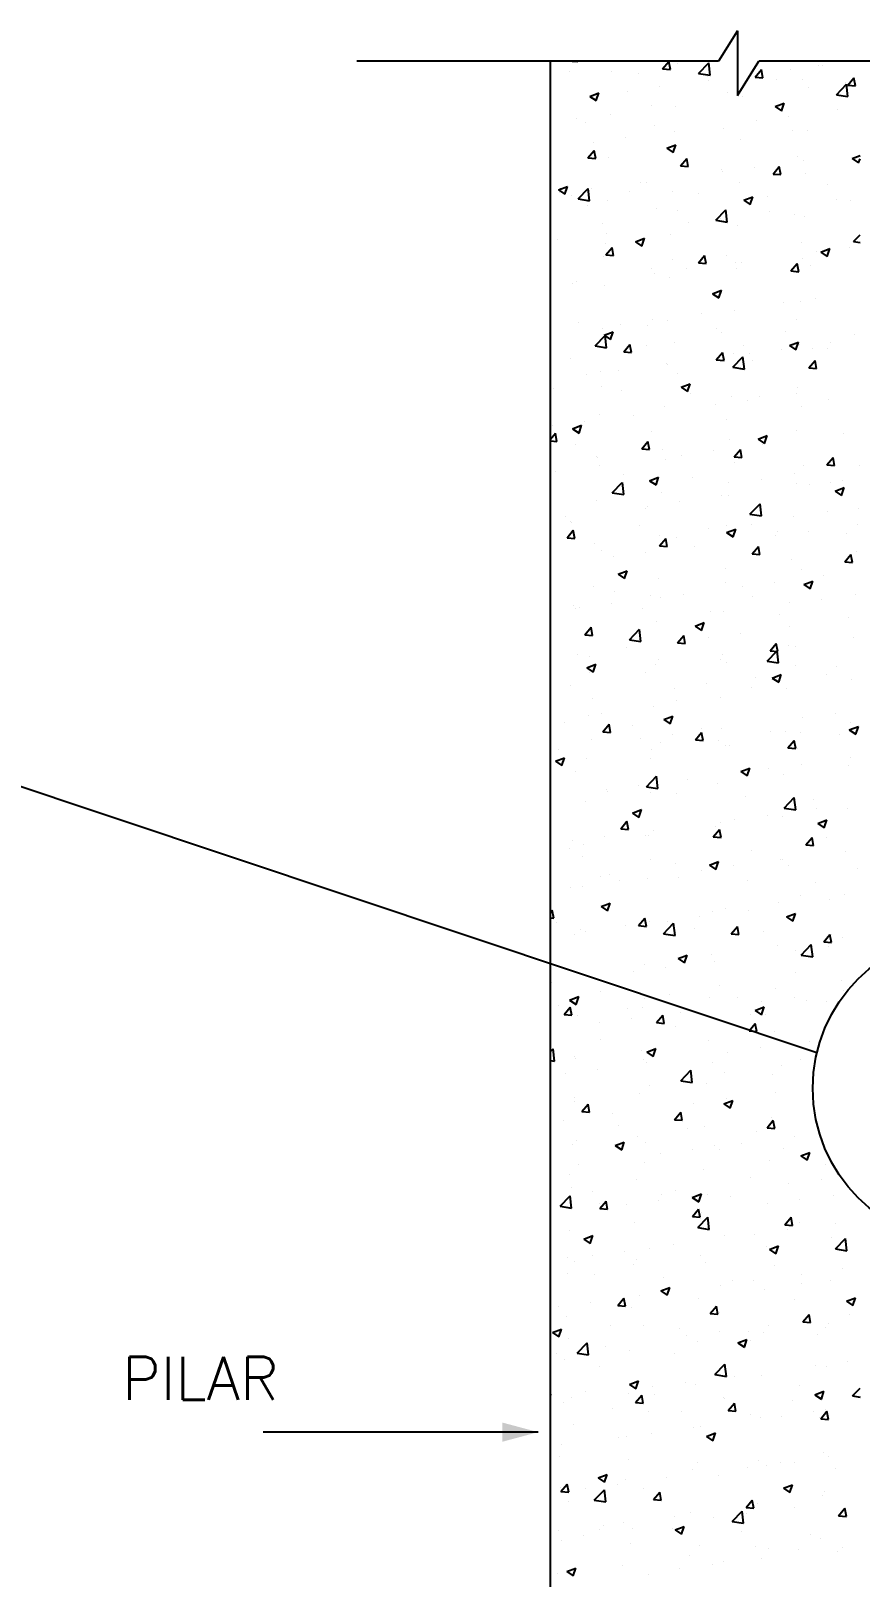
# Model space of a CAD drawing. Header units: millimetres. Extents: x -6325 to -6307.5, y -4398.7 to -4377.9.
# Drawn here: x -6320.04 to -6316.18, y -4389.37 to -4382.17 of the extents above; entities that cross this region are included whole.
import ezdxf

# ---------------------------------------------------------------- set-up
doc = ezdxf.new("R2010")
doc.units = ezdxf.units.MM
doc.header["$LTSCALE"] = 10
doc.linetypes.add('DASHDOT', pattern=[1, 0.5, -0.25, 0, -0.25])
doc.layers.add('INDICACOES', color=9, linetype='Continuous')
doc.layers.add('Termotécnica', color=7, linetype='Continuous')
doc.styles.add('80', font='romans.shx', dxfattribs={"height": 10})

# ---------------------------------------------------------------- blocks, each defined once
blk = doc.blocks.new('SET')
at = {"layer": 'INDICACOES', "color": 2}
blk.add_solid([(0, 0), (11.59, -3.11), (11.59, 3.11)], dxfattribs=at)
blk = doc.blocks.new('*X6')
at = {"color": 0}
for p, q in [((728.1, 1335), (729.37, 1334.89)), ((729.37, 1334.89), (729.35, 1335)), ((749.1, 1333.16), (750.54, 1334.89)), ((750.89, 1333.01), (750.54, 1334.89)), ((757.47, 1332.13), (759.81, 1334.57)), ((760.14, 1331.72), (759.81, 1334.57)), ((727.49, 1332.66), (727.49, 1332.66)), ((737.3, 1332.6), (737.3, 1332.6)), ((743.51, 1331.98), (743.51, 1331.98)), ((749.1, 1333.16), (750.89, 1333.01)), ((752.46, 1334.52), (752.46, 1334.52)), ((757.47, 1332.13), (760.14, 1331.72)), ((759.52, 1331.3), (759.52, 1331.3)), ((770.61, 1331.28), (772.06, 1333)), ((770.61, 1331.28), (772.41, 1331.12)), ((772.41, 1331.12), (772.06, 1333)), ((778.73, 1332.96), (778.73, 1332.96)), ((785.23, 1333.98), (785.23, 1333.98)), ((786.24, 1333.95), (786.24, 1333.95)), ((792.13, 1329.4), (793.58, 1331.12)), ((793.93, 1329.24), (793.58, 1331.12)), ((732.16, 1326.78), (734.26, 1327.59)), ((733.65, 1325.78), (734.26, 1327.59)), ((740.91, 1327.98), (740.91, 1327.98)), ((748.42, 1328.97), (748.42, 1328.97)), ((759.79, 1330.47), (759.79, 1330.47)), ((764.1, 1327.69), (764.1, 1327.69)), ((775.54, 1330.63), (775.54, 1330.63)), ((781.59, 1330.69), (781.59, 1330.69)), ((783.08, 1328.89), (783.08, 1328.89)), ((789.49, 1327.17), (791.83, 1329.6)), ((791.55, 1329.95), (791.55, 1329.95)), ((792.16, 1326.75), (791.83, 1329.6)), ((792.13, 1329.4), (793.93, 1329.24)), ((732.16, 1326.78), (733.65, 1325.78)), ((746.6, 1324.69), (746.6, 1324.69)), ((752.09, 1324.53), (752.09, 1324.53)), ((767.67, 1326.78), (767.67, 1326.78)), ((775.27, 1324.38), (777.37, 1325.19)), ((775.27, 1324.38), (776.76, 1323.38)), ((776.76, 1323.37), (777.37, 1325.19)), ((789.49, 1327.17), (792.16, 1326.75)), ((729.11, 1321.68), (729.11, 1321.68)), ((731.21, 1320.76), (731.21, 1320.76)), ((736.94, 1322.61), (736.94, 1322.61)), ((770.84, 1321.13), (770.84, 1321.13)), ((778.35, 1322.12), (778.35, 1322.12)), ((789.71, 1323.61), (789.71, 1323.61)), ((740.53, 1317.14), (740.53, 1317.14)), ((747.23, 1320.08), (747.23, 1320.08)), ((751.89, 1318.64), (751.89, 1318.64)), ((763.24, 1319.41), (763.24, 1319.41)), ((767.31, 1316.79), (767.31, 1316.79)), ((779.26, 1318.73), (779.26, 1318.73)), ((782.71, 1318.91), (782.71, 1318.91)), ((731.74, 1312.48), (733.19, 1314.2)), ((733.02, 1316.15), (733.02, 1316.15)), ((733.54, 1312.32), (733.19, 1314.2)), ((750.06, 1314.71), (752.16, 1315.51)), ((750.06, 1314.71), (751.56, 1313.7)), ((751.56, 1313.7), (752.17, 1315.51)), ((751.73, 1314.54), (751.73, 1314.54)), ((793.18, 1312.3), (795, 1313)), ((731.74, 1312.48), (733.53, 1312.32)), ((736.57, 1312.62), (736.57, 1312.62)), ((753.26, 1310.6), (754.71, 1312.32)), ((753.26, 1310.6), (755.05, 1310.44)), ((755.05, 1310.44), (754.71, 1312.32)), ((762.86, 1309.79), (762.86, 1309.79)), ((770.46, 1310.29), (770.46, 1310.29)), ((774.78, 1308.71), (776.22, 1310.44)), ((776.57, 1308.56), (776.22, 1310.44)), ((780.35, 1312.79), (780.35, 1312.79)), ((781.82, 1311.78), (781.82, 1311.78)), ((793.18, 1312.3), (794.67, 1311.3)), ((794.67, 1311.3), (795, 1312.28)), ((724.86, 1305.03), (726.96, 1305.84)), ((726.35, 1304.02), (726.96, 1305.84)), ((744, 1306.8), (744, 1306.8)), ((745.36, 1306.79), (745.36, 1306.79)), ((762.95, 1309.3), (762.95, 1309.3)), ((766.94, 1306.81), (766.94, 1306.81)), ((774.78, 1308.71), (776.57, 1308.56)), ((782.35, 1308.92), (782.35, 1308.92)), ((787.54, 1306.21), (787.54, 1306.21)), ((724.86, 1305.03), (726.35, 1304.02)), ((725.13, 1304.32), (725.13, 1304.32)), ((725.37, 1305.43), (725.37, 1305.43)), ((727.87, 1303.78), (727.87, 1303.78)), ((729.43, 1302.91), (731.77, 1305.34)), ((729.43, 1302.91), (732.1, 1302.49)), ((732.1, 1302.49), (731.77, 1305.34)), ((732.64, 1305.31), (732.64, 1305.31)), ((736.21, 1302.64), (736.21, 1302.64)), ((741.39, 1304.75), (741.39, 1304.75)), ((751.36, 1304.56), (751.36, 1304.56)), ((757.4, 1304.08), (757.4, 1304.08)), ((767.97, 1302.63), (770.07, 1303.43)), ((767.97, 1302.63), (769.46, 1301.62)), ((769.46, 1301.62), (770.07, 1303.43)), ((770.05, 1303.2), (770.05, 1303.2)), ((773.41, 1303.4), (773.41, 1303.4)), ((789.43, 1302.72), (789.43, 1302.72)), ((792.87, 1302.44), (792.87, 1302.44)), ((731.7, 1301.4), (731.7, 1301.4)), ((747.71, 1300.72), (747.71, 1300.72)), ((752.55, 1300.2), (752.55, 1300.2)), ((761.45, 1297.94), (763.79, 1300.38)), ((763.73, 1300.05), (763.73, 1300.05)), ((764.12, 1297.53), (763.79, 1300.38)), ((773.93, 1299.95), (773.93, 1299.95)), ((779.74, 1299.37), (779.74, 1299.37)), ((781.98, 1298.93), (781.98, 1298.93)), ((735.06, 1297.2), (735.06, 1297.2)), ((755.06, 1297.47), (755.06, 1297.47)), ((761.45, 1297.94), (764.12, 1297.53)), ((762.57, 1298.45), (762.57, 1298.45)), ((766.58, 1296.82), (766.58, 1296.82)), ((724.75, 1293.48), (724.75, 1293.48)), ((735.84, 1292.65), (735.84, 1292.65)), ((735.9, 1289.91), (737.35, 1291.64)), ((736.11, 1294.97), (736.11, 1294.97)), ((737.7, 1289.76), (737.35, 1291.64)), ((742.76, 1292.95), (744.87, 1293.76)), ((742.76, 1292.95), (744.26, 1291.95)), ((744.26, 1291.94), (744.87, 1293.76)), ((751, 1294.57), (751, 1294.57)), ((781.5, 1292.7), (781.5, 1292.7)), ((792.49, 1291.6), (792.49, 1291.6)), ((793.47, 1292.98), (795, 1294.57)), ((793.47, 1292.98), (795, 1292.74)), ((735.42, 1289.5), (735.42, 1289.5)), ((735.9, 1289.91), (737.7, 1289.76)), ((751.43, 1288.83), (751.43, 1288.83)), ((757.42, 1288.03), (758.87, 1289.75)), ((757.42, 1288.03), (759.22, 1287.87)), ((759.22, 1287.87), (758.87, 1289.75)), ((764.01, 1289.7), (764.01, 1289.7)), ((766.04, 1288.12), (766.04, 1288.12)), ((767.45, 1288.15), (767.45, 1288.15)), ((778.94, 1286.15), (780.39, 1287.87)), ((780.73, 1285.99), (780.39, 1287.87)), ((781.62, 1288.95), (781.62, 1288.95)), ((784.98, 1290.61), (784.98, 1290.61)), ((785.88, 1290.55), (787.98, 1291.36)), ((785.88, 1290.55), (787.37, 1289.54)), ((787.37, 1289.54), (787.98, 1291.35)), ((746.51, 1286.7), (746.51, 1286.7)), ((747.16, 1285.63), (747.16, 1285.63)), ((750.63, 1284.58), (750.63, 1284.58)), ((754.67, 1286.62), (754.67, 1286.62)), ((766.21, 1286.83), (766.21, 1286.83)), ((778.94, 1286.15), (780.73, 1285.99)), ((783.46, 1287.47), (783.46, 1287.47)), ((728.22, 1283.14), (728.22, 1283.14)), ((729.02, 1283.69), (729.02, 1283.69)), ((735.48, 1282.66), (735.48, 1282.66)), ((760.67, 1280.87), (762.77, 1281.68)), ((760.67, 1280.87), (762.16, 1279.87)), ((762.17, 1279.87), (762.77, 1281.68)), ((777.09, 1278.78), (777.09, 1278.78)), ((781.25, 1278.96), (781.25, 1278.96)), ((784.6, 1279.77), (784.6, 1279.77)), ((729.57, 1274.17), (729.57, 1274.17)), ((739.27, 1273.8), (739.27, 1273.8)), ((745.59, 1273.5), (745.59, 1273.5)), ((746.78, 1274.79), (746.78, 1274.79)), ((750.27, 1274.6), (750.27, 1274.6)), ((758.14, 1276.29), (758.14, 1276.29)), ((765.85, 1276.85), (765.85, 1276.85)), ((780.27, 1274.8), (780.27, 1274.8)), ((733.41, 1268.72), (735.75, 1271.15)), ((735.11, 1272.68), (735.11, 1272.68)), ((735.47, 1271.2), (737.57, 1272)), ((735.47, 1271.2), (736.96, 1270.19)), ((736.08, 1268.3), (735.75, 1271.15)), ((735.9, 1270.14), (735.9, 1270.14)), ((736.96, 1270.19), (737.57, 1272)), ((761.6, 1272.82), (761.6, 1272.82)), ((762.77, 1271.8), (762.77, 1271.8)), ((777.62, 1272.14), (777.62, 1272.14)), ((793.63, 1271.47), (793.63, 1271.47)), ((733.41, 1268.72), (736.08, 1268.3)), ((740.07, 1267.35), (741.51, 1269.07)), ((740.07, 1267.35), (741.86, 1267.19)), ((741.86, 1267.19), (741.51, 1269.07)), ((745.27, 1268.8), (745.27, 1268.8)), ((751.92, 1269.47), (751.92, 1269.47)), ((761.58, 1265.47), (763.03, 1267.19)), ((763.38, 1265.31), (763.03, 1267.19)), ((765.48, 1266.86), (765.48, 1266.86)), ((767.93, 1268.79), (767.93, 1268.79)), ((769.2, 1266.95), (769.2, 1266.95)), ((776.71, 1267.94), (776.71, 1267.94)), ((778.58, 1268.79), (780.68, 1269.6)), ((778.58, 1268.79), (780.07, 1267.79)), ((780.07, 1267.79), (780.68, 1269.6)), ((780.89, 1268.97), (780.89, 1268.97)), ((783.94, 1268.11), (783.94, 1268.11)), ((787.45, 1268.22), (787.45, 1268.22)), ((788.07, 1269.43), (788.07, 1269.43)), ((727.78, 1265.79), (727.78, 1265.79)), ((734.75, 1262.69), (734.75, 1262.69)), ((738.89, 1262.96), (738.89, 1262.96)), ((749.9, 1264.61), (749.9, 1264.61)), ((750.25, 1264.45), (750.25, 1264.45)), ((761.58, 1265.47), (763.38, 1265.31)), ((765.43, 1263.75), (767.76, 1266.19)), ((765.43, 1263.75), (768.1, 1263.34)), ((768.1, 1263.34), (767.77, 1266.19)), ((769.96, 1265.21), (769.96, 1265.21)), ((783.1, 1263.58), (784.55, 1265.31)), ((783.1, 1263.58), (784.9, 1263.43)), ((784.9, 1263.43), (784.55, 1265.31)), ((731.38, 1261.97), (731.38, 1261.97)), ((734.97, 1259.21), (734.97, 1259.21)), ((752.46, 1262.21), (752.46, 1262.21)), ((753.37, 1259.12), (755.47, 1259.92)), ((753.37, 1259.12), (754.86, 1258.11)), ((754.87, 1258.11), (755.47, 1259.92)), ((723.61, 1258.92), (723.61, 1258.92)), ((739.62, 1258.25), (739.62, 1258.25)), ((755.64, 1257.57), (755.64, 1257.57)), ((765.12, 1256.87), (765.12, 1256.87)), ((768.82, 1256.1), (768.82, 1256.1)), ((771.65, 1256.89), (771.65, 1256.89)), ((780.18, 1257.6), (780.18, 1257.6)), ((780.52, 1258.99), (780.52, 1258.99)), ((787.67, 1256.22), (787.67, 1256.22)), ((734.38, 1252.7), (734.38, 1252.7)), ((742.36, 1252.62), (742.36, 1252.62)), ((749.54, 1254.62), (749.54, 1254.62)), ((761.31, 1255.12), (761.31, 1255.12)), ((781.42, 1254.72), (781.42, 1254.72)), ((723, 1247.01), (724.16, 1248.39)), ((723.49, 1250.14), (723.49, 1250.14)), ((724.51, 1246.51), (724.16, 1248.39)), ((728.17, 1249.44), (730.27, 1250.25)), ((728.17, 1249.44), (729.66, 1248.44)), ((729.66, 1248.44), (730.27, 1250.25)), ((731, 1251.12), (731, 1251.12)), ((746.42, 1248.71), (746.42, 1248.71)), ((763.92, 1251.71), (763.92, 1251.71)), ((780.16, 1249), (780.16, 1249)), ((791.23, 1248.26), (791.23, 1248.26)), ((723, 1246.64), (724.5, 1246.51)), ((728.93, 1245.71), (728.93, 1245.71)), ((744.23, 1244.78), (745.68, 1246.51)), ((744.23, 1244.78), (746.02, 1244.63)), ((746.02, 1244.62), (745.68, 1246.51)), ((749.17, 1244.64), (749.17, 1244.64)), ((764.75, 1246.89), (764.75, 1246.89)), ((771.28, 1247.04), (773.38, 1247.85)), ((771.28, 1247.04), (772.77, 1246.03)), ((772.29, 1245.77), (772.29, 1245.77)), ((772.77, 1246.03), (773.38, 1247.85)), ((733.78, 1242.92), (733.78, 1242.92)), ((734.02, 1242.72), (734.02, 1242.72)), ((749.79, 1242.24), (749.79, 1242.24)), ((753.41, 1243.28), (753.41, 1243.28)), ((760.92, 1244.27), (760.92, 1244.27)), ((765.75, 1242.9), (767.19, 1244.62)), ((765.75, 1242.9), (767.54, 1242.74)), ((765.81, 1241.56), (765.81, 1241.56)), ((767.54, 1242.74), (767.19, 1244.62)), ((787.26, 1241.02), (788.71, 1242.74)), ((789.06, 1240.86), (788.71, 1242.74)), ((723.11, 1239.29), (723.11, 1239.29)), ((724.09, 1239.56), (724.09, 1239.56)), ((734.47, 1240.79), (734.47, 1240.79)), ((740.1, 1238.89), (740.1, 1238.89)), ((746.07, 1237.36), (748.17, 1238.17)), ((747.57, 1236.36), (748.17, 1238.17)), ((756.12, 1238.21), (756.12, 1238.21)), ((772.13, 1237.53), (772.13, 1237.53)), ((779.79, 1239.01), (779.79, 1239.01)), ((781.82, 1240.89), (781.82, 1240.89)), ((787.26, 1241.02), (789.06, 1240.86)), ((794.95, 1240.93), (794.95, 1240.93)), ((737.39, 1234.53), (739.72, 1236.96)), ((737.39, 1234.53), (740.06, 1234.12)), ((740.06, 1234.11), (739.73, 1236.96)), ((746.07, 1237.36), (747.57, 1236.36)), ((748.81, 1234.65), (748.81, 1234.65)), ((764.39, 1236.9), (764.39, 1236.9)), ((764.39, 1233.93), (764.39, 1233.93)), ((780.18, 1236.82), (780.18, 1236.82)), ((783.34, 1236.43), (783.34, 1236.43)), ((788.15, 1236.86), (788.15, 1236.86)), ((789.19, 1234.96), (791.29, 1235.77)), ((789.19, 1234.96), (790.68, 1233.95)), ((790.68, 1233.95), (791.29, 1235.77)), ((790.85, 1237.42), (790.85, 1237.42)), ((733.66, 1232.73), (733.66, 1232.73)), ((745.19, 1230.81), (745.19, 1230.81)), ((745.52, 1231.45), (745.52, 1231.45)), ((753.03, 1232.44), (753.03, 1232.44)), ((762.68, 1233.81), (762.68, 1233.81)), ((769.4, 1229.56), (771.74, 1232)), ((772.07, 1229.15), (771.74, 1232)), ((794.58, 1230.95), (794.58, 1230.95)), ((726.58, 1228.96), (726.58, 1228.96)), ((727.69, 1227.81), (727.69, 1227.81)), ((727.81, 1227.67), (727.81, 1227.67)), ((743.83, 1226.99), (743.83, 1226.99)), ((764.03, 1226.91), (764.03, 1226.91)), ((769.4, 1229.56), (772.07, 1229.15)), ((769.87, 1227.23), (769.87, 1227.23)), ((779.43, 1229.02), (779.43, 1229.02)), ((787.37, 1230.23), (787.37, 1230.23)), ((794.32, 1227.08), (794.32, 1227.08)), ((726.87, 1224.1), (728.32, 1225.82)), ((726.87, 1224.1), (728.67, 1223.94)), ((728.67, 1223.94), (728.32, 1225.82)), ((748.39, 1222.22), (749.84, 1223.94)), ((748.44, 1224.66), (748.44, 1224.66)), ((750.19, 1222.06), (749.84, 1223.94)), ((752.37, 1224.22), (752.37, 1224.22)), ((759.84, 1226.32), (759.84, 1226.32)), ((763.98, 1225.29), (766.08, 1226.09)), ((763.98, 1225.29), (765.47, 1224.28)), ((765.47, 1224.28), (766.08, 1226.09)), ((775.45, 1224.6), (775.45, 1224.6)), ((775.85, 1225.64), (775.85, 1225.64)), ((782.96, 1225.59), (782.96, 1225.59)), ((791.87, 1224.96), (791.87, 1224.96)), ((733.29, 1222.74), (733.29, 1222.74)), ((734.88, 1221.22), (734.88, 1221.22)), ((737.63, 1219.62), (737.63, 1219.62)), ((745.14, 1220.61), (745.14, 1220.61)), ((748.39, 1222.22), (750.18, 1222.06)), ((756.5, 1222.1), (756.5, 1222.1)), ((769.91, 1220.33), (771.36, 1222.06)), ((769.91, 1220.33), (771.7, 1220.18)), ((771.7, 1220.18), (771.36, 1222.06)), ((791.43, 1218.45), (792.87, 1220.17)), ((793.22, 1218.29), (792.87, 1220.17)), ((794.22, 1220.96), (794.22, 1220.96)), ((738.77, 1215.61), (740.87, 1216.42)), ((740.27, 1214.6), (740.88, 1216.42)), ((763.66, 1216.93), (763.66, 1216.93)), ((779.06, 1219.04), (779.06, 1219.04)), ((781.33, 1216.73), (781.33, 1216.73)), ((791.43, 1218.45), (793.22, 1218.29)), ((732.93, 1212.76), (732.93, 1212.76)), ((738.77, 1215.61), (740.27, 1214.6)), ((748.08, 1214.68), (748.08, 1214.68)), ((763.83, 1213.72), (763.83, 1213.72)), ((767.56, 1212.76), (767.56, 1212.76)), ((775.07, 1213.75), (775.07, 1213.75)), ((781.89, 1213.21), (783.99, 1214.01)), ((781.89, 1213.21), (783.38, 1212.2)), ((783.38, 1212.2), (783.99, 1214.01)), ((786.43, 1215.25), (786.43, 1215.25)), ((737.25, 1208.77), (737.25, 1208.77)), ((737.98, 1211.66), (737.98, 1211.66)), ((746.34, 1210.72), (746.34, 1210.72)), ((748.61, 1210.27), (748.61, 1210.27)), ((754, 1210.99), (754, 1210.99)), ((770.01, 1210.31), (770.01, 1210.31)), ((778.7, 1209.05), (778.7, 1209.05)), ((786.03, 1209.63), (786.03, 1209.63)), ((793.85, 1210.97), (793.85, 1210.97)), ((728.29, 1208.31), (728.29, 1208.31)), ((728.84, 1207.72), (728.84, 1207.72)), ((729.74, 1207.79), (729.74, 1207.79)), ((744.31, 1207.63), (744.31, 1207.63)), ((760.32, 1206.96), (760.32, 1206.96)), ((763.3, 1206.94), (763.3, 1206.94)), ((776.34, 1206.28), (776.34, 1206.28)), ((792.35, 1205.6), (792.35, 1205.6)), ((731.04, 1201.53), (732.48, 1203.26)), ((731.04, 1201.53), (732.83, 1201.38)), ((732.83, 1201.38), (732.48, 1203.26)), ((732.56, 1202.77), (732.56, 1202.77)), ((741.36, 1200.34), (743.7, 1202.78)), ((744.03, 1199.93), (743.7, 1202.77)), ((747.71, 1204.69), (747.71, 1204.69)), ((756.68, 1203.53), (758.78, 1204.34)), ((756.68, 1203.53), (758.17, 1202.52)), ((758.17, 1202.52), (758.78, 1204.34)), ((767.17, 1201.92), (767.17, 1201.92)), ((778.54, 1203.42), (778.54, 1203.42)), ((740.72, 1198.44), (740.72, 1198.44)), ((741.36, 1200.34), (744.03, 1199.93)), ((752.55, 1199.65), (754, 1201.37)), ((752.55, 1199.65), (754.35, 1199.49)), ((754.35, 1199.49), (754, 1201.37)), ((759.66, 1200.93), (759.66, 1200.93)), ((774.07, 1197.77), (775.52, 1199.49)), ((775.87, 1197.61), (775.52, 1199.49)), ((778.33, 1199.06), (778.33, 1199.06)), ((780.09, 1198.83), (780.09, 1198.83)), ((793.49, 1200.98), (793.49, 1200.98)), ((729.36, 1196.94), (729.36, 1196.94)), ((731.47, 1193.86), (733.57, 1194.66)), ((732.01, 1196.41), (732.01, 1196.41)), ((732.97, 1192.85), (733.58, 1194.66)), ((747.35, 1194.7), (747.35, 1194.7)), ((748.03, 1195.74), (748.03, 1195.74)), ((762.59, 1195.82), (762.59, 1195.82)), ((762.93, 1196.95), (762.93, 1196.95)), ((764.04, 1195.06), (764.04, 1195.06)), ((773.38, 1195.37), (775.72, 1197.81)), ((773.38, 1195.37), (776.05, 1194.96)), ((774.07, 1197.77), (775.87, 1197.61)), ((776.05, 1194.96), (775.72, 1197.81)), ((780.06, 1194.38), (780.06, 1194.38)), ((731.47, 1193.86), (732.97, 1192.85)), ((732.2, 1192.78), (732.2, 1192.78)), ((745.1, 1192.82), (745.1, 1192.82)), ((770.64, 1191.58), (770.64, 1191.58)), ((774.59, 1191.45), (776.69, 1192.26)), ((774.59, 1191.45), (776.08, 1190.45)), ((776.08, 1190.45), (776.69, 1192.26)), ((787.28, 1192.24), (787.28, 1192.24)), ((789.59, 1194.08), (789.59, 1194.08)), ((793.12, 1191), (793.12, 1191)), ((727.6, 1189.82), (727.6, 1189.82)), ((751.77, 1189.1), (751.77, 1189.1)), ((759.28, 1190.09), (759.28, 1190.09)), ((769.78, 1189.24), (769.78, 1189.24)), ((777.97, 1189.08), (777.97, 1189.08)), ((732.83, 1186.61), (732.83, 1186.61)), ((746.98, 1184.72), (746.98, 1184.72)), ((752.29, 1186.23), (752.29, 1186.23)), ((762.57, 1186.97), (762.57, 1186.97)), ((726.17, 1181.08), (726.17, 1181.08)), ((731.83, 1182.8), (731.83, 1182.8)), ((734.79, 1183.23), (734.79, 1183.23)), ((735.2, 1178.97), (736.65, 1180.69)), ((736.99, 1178.81), (736.65, 1180.69)), ((742.19, 1180.41), (742.19, 1180.41)), ((749.38, 1181.78), (751.48, 1182.58)), ((749.38, 1181.78), (750.87, 1180.77)), ((750.87, 1180.77), (751.48, 1182.58)), ((781.7, 1182.25), (781.7, 1182.25)), ((789.21, 1183.24), (789.21, 1183.24)), ((792.5, 1179.37), (794.6, 1180.18)), ((792.76, 1181.01), (792.76, 1181.01)), ((793.99, 1178.37), (794.6, 1180.18)), ((732.5, 1177.05), (732.5, 1177.05)), ((735.2, 1178.97), (736.99, 1178.81)), ((743.88, 1177.27), (743.88, 1177.27)), ((748.51, 1176.38), (748.51, 1176.38)), ((751.39, 1178.26), (751.39, 1178.26)), ((756.72, 1177.08), (758.16, 1178.81)), ((756.72, 1177.08), (758.51, 1176.93)), ((758.51, 1176.93), (758.16, 1178.81)), ((758.2, 1179.73), (758.2, 1179.73)), ((762.2, 1176.98), (762.2, 1176.98)), ((762.75, 1179.75), (762.75, 1179.75)), ((774.22, 1179.05), (774.22, 1179.05)), ((777.6, 1179.09), (777.6, 1179.09)), ((778.23, 1175.2), (779.68, 1176.93)), ((780.03, 1175.04), (779.68, 1176.93)), ((781.24, 1178.74), (781.24, 1178.74)), ((790.23, 1178.38), (790.23, 1178.38)), ((792.5, 1179.37), (793.99, 1178.37)), ((724.17, 1172.1), (726.28, 1172.91)), ((724.93, 1174.77), (724.93, 1174.77)), ((725.67, 1171.09), (726.28, 1172.91)), ((731.47, 1172.81), (731.47, 1172.81)), ((746.25, 1172.73), (746.25, 1172.73)), ((746.62, 1174.73), (746.62, 1174.73)), ((763.74, 1175.73), (763.74, 1175.73)), ((764.53, 1175.7), (764.53, 1175.7)), ((778.23, 1175.2), (780.03, 1175.05)), ((780.54, 1175.02), (780.54, 1175.02)), ((792.68, 1172.9), (792.68, 1172.9)), ((724.17, 1172.1), (725.67, 1171.09)), ((728.75, 1169.73), (728.75, 1169.73)), ((767.29, 1169.7), (769.39, 1170.5)), ((767.29, 1169.7), (768.78, 1168.69)), ((768.78, 1168.69), (769.39, 1170.5)), ((773.81, 1170.41), (773.81, 1170.41)), ((777.24, 1169.1), (777.24, 1169.1)), ((781.32, 1171.4), (781.32, 1171.4)), ((792.39, 1171.02), (792.39, 1171.02)), ((743.5, 1166.42), (743.5, 1166.42)), ((745.34, 1166.15), (747.68, 1168.59)), ((745.34, 1166.15), (748.01, 1165.74)), ((748.01, 1165.74), (747.68, 1168.59)), ((754.86, 1167.92), (754.86, 1167.92)), ((761.84, 1166.99), (761.84, 1166.99)), ((731.1, 1162.82), (731.1, 1162.82)), ((735.99, 1165.44), (735.99, 1165.44)), ((736.22, 1165.16), (736.22, 1165.16)), ((746.25, 1164.74), (746.25, 1164.74)), ((752.23, 1164.48), (752.23, 1164.48)), ((768.25, 1163.8), (768.25, 1163.8)), ((777.36, 1161.19), (779.7, 1163.62)), ((780.03, 1160.77), (779.7, 1163.62)), ((784.26, 1163.13), (784.26, 1163.13)), ((742.08, 1160.02), (744.18, 1160.83)), ((742.08, 1160.02), (743.57, 1159.02)), ((743.58, 1159.01), (744.18, 1160.83)), ((765.91, 1158.58), (765.91, 1158.58)), ((773.42, 1159.57), (773.42, 1159.57)), ((776.87, 1159.12), (776.87, 1159.12)), ((777.36, 1161.19), (780.03, 1160.77)), ((780, 1160.84), (780, 1160.84)), ((784.79, 1161.07), (784.79, 1161.07)), ((785.2, 1157.62), (787.3, 1158.43)), ((786.69, 1156.61), (787.3, 1158.43)), ((792.03, 1161.04), (792.03, 1161.04)), ((739.36, 1156.4), (740.81, 1158.13)), ((739.36, 1156.4), (741.15, 1156.24)), ((741.16, 1156.24), (740.81, 1158.12)), ((745.01, 1154.83), (745.01, 1154.83)), ((745.89, 1154.76), (745.89, 1154.76)), ((746.97, 1156.09), (746.97, 1156.09)), ((760.88, 1154.52), (762.33, 1156.24)), ((761.47, 1157), (761.47, 1157)), ((762.67, 1154.36), (762.33, 1156.24)), ((762.5, 1157.83), (762.5, 1157.83)), ((785.2, 1157.62), (786.69, 1156.61)), ((727.51, 1151.83), (727.51, 1151.83)), ((728.1, 1153.6), (728.1, 1153.6)), ((730.74, 1152.83), (730.74, 1152.83)), ((735.61, 1154.59), (735.61, 1154.59)), ((760.88, 1154.52), (762.67, 1154.36)), ((769.69, 1151.25), (769.69, 1151.25)), ((782.4, 1152.64), (783.84, 1154.36)), ((782.4, 1152.64), (784.19, 1152.48)), ((784.19, 1152.48), (783.84, 1154.36)), ((787.19, 1154.25), (787.19, 1154.25)), ((730.38, 1149.83), (730.38, 1149.83)), ((746.39, 1149.15), (746.39, 1149.15)), ((752.2, 1148.24), (752.2, 1148.24)), ((759.99, 1147.94), (762.09, 1148.75)), ((759.99, 1147.94), (761.48, 1146.94)), ((761.48, 1146.94), (762.09, 1148.75)), ((762.41, 1148.47), (762.41, 1148.47)), ((765.53, 1147.74), (765.53, 1147.74)), ((776.51, 1149.13), (776.51, 1149.13)), ((776.89, 1149.23), (776.89, 1149.23)), ((778.42, 1147.8), (778.42, 1147.8)), ((791.66, 1151.05), (791.66, 1151.05)), ((734.7, 1145.24), (734.7, 1145.24)), ((736.7, 1145.8), (736.7, 1145.8)), ((739.08, 1144.25), (739.08, 1144.25)), ((745.53, 1144.77), (745.53, 1144.77)), ((752.72, 1145.12), (752.72, 1145.12)), ((758.02, 1146.75), (758.02, 1146.75)), ((761.11, 1147.02), (761.11, 1147.02)), ((768.73, 1144.44), (768.73, 1144.44)), ((794.44, 1147.12), (794.44, 1147.12)), ((727.71, 1142.76), (727.71, 1142.76)), ((730.37, 1142.85), (730.37, 1142.85)), ((781.15, 1140.75), (781.15, 1140.75)), ((784.75, 1143.77), (784.75, 1143.77)), ((791.3, 1141.06), (791.3, 1141.06)), ((723, 1136.9), (723.45, 1137.44)), ((723.8, 1135.56), (723.45, 1137.44)), ((734.78, 1138.27), (736.88, 1139.07)), ((734.78, 1138.27), (736.27, 1137.26)), ((736.28, 1137.26), (736.88, 1139.07)), ((760.74, 1137.03), (760.74, 1137.03)), ((763.65, 1137.75), (763.65, 1137.75)), ((769, 1137.4), (769, 1137.4)), ((776.15, 1139.14), (776.15, 1139.14)), ((787.95, 1139.9), (787.95, 1139.9)), ((723, 1135.63), (723.8, 1135.56)), ((724.41, 1134.58), (724.41, 1134.58)), ((740.42, 1133.9), (740.42, 1133.9)), ((743.52, 1133.84), (744.97, 1135.56)), ((743.52, 1133.84), (745.32, 1133.68)), ((745.32, 1133.68), (744.97, 1135.56)), ((745.16, 1134.78), (745.16, 1134.78)), ((746.16, 1134.74), (746.16, 1134.74)), ((749.32, 1131.96), (751.66, 1134.4)), ((750.13, 1134.92), (750.13, 1134.92)), ((751.99, 1131.55), (751.66, 1134.4)), ((756.44, 1133.22), (756.44, 1133.22)), ((757.64, 1135.91), (757.64, 1135.91)), ((765.04, 1131.95), (766.49, 1133.68)), ((766.84, 1131.8), (766.49, 1133.68)), ((777.9, 1135.86), (780, 1136.67)), ((777.9, 1135.86), (779.39, 1134.86)), ((779.39, 1134.86), (780, 1136.67)), ((728.66, 1131.74), (728.66, 1131.74)), ((730.01, 1132.86), (730.01, 1132.86)), ((731.18, 1132.42), (731.18, 1132.42)), ((749.32, 1131.96), (751.99, 1131.55)), ((765.04, 1131.95), (766.84, 1131.8)), ((772.45, 1132.55), (772.45, 1132.55)), ((786.56, 1130.07), (788.01, 1131.79)), ((786.56, 1130.07), (788.35, 1129.91)), ((788.35, 1129.91), (788.01, 1131.79)), ((788.47, 1131.87), (788.47, 1131.87)), ((790.93, 1131.08), (790.93, 1131.08)), ((752.69, 1126.19), (754.79, 1127)), ((752.69, 1126.19), (754.18, 1125.18)), ((754.18, 1125.18), (754.79, 1126.99)), ((760.38, 1127.04), (760.38, 1127.04)), ((775.78, 1129.16), (775.78, 1129.16)), ((780.06, 1128.06), (780.06, 1128.06)), ((781.34, 1127), (783.67, 1129.43)), ((781.34, 1127), (784.01, 1126.58)), ((784.01, 1126.58), (783.67, 1129.43)), ((787.57, 1129.05), (787.57, 1129.05)), ((729.64, 1122.87), (729.64, 1122.87)), ((742.24, 1123.08), (742.24, 1123.08)), ((744.8, 1124.8), (744.8, 1124.8)), ((749.75, 1124.07), (749.75, 1124.07)), ((761.11, 1125.57), (761.11, 1125.57)), ((779.91, 1122.85), (779.91, 1122.85)), ((723.29, 1120.59), (723.29, 1120.59)), ((762.42, 1119.85), (762.42, 1119.85)), ((775.42, 1119.17), (775.42, 1119.17)), ((790.57, 1121.09), (790.57, 1121.09)), ((724.89, 1115.22), (724.89, 1115.22)), ((727.48, 1116.51), (729.58, 1117.32)), ((727.48, 1116.51), (728.98, 1115.51)), ((728.98, 1115.51), (729.58, 1117.32)), ((734.58, 1118.57), (734.58, 1118.57)), ((744.92, 1116.84), (744.92, 1116.84)), ((750.6, 1117.89), (750.6, 1117.89)), ((760.01, 1117.06), (760.01, 1117.06)), ((766.61, 1117.22), (766.61, 1117.22)), ((772.16, 1116.23), (772.16, 1116.23)), ((779.67, 1117.22), (779.67, 1117.22)), ((782.62, 1116.54), (782.62, 1116.54)), ((787.1, 1116.26), (787.1, 1116.26)), ((791.04, 1118.72), (791.04, 1118.72)), ((726.17, 1113.15), (727.62, 1114.88)), ((726.17, 1113.15), (727.96, 1113)), ((727.42, 1113.84), (727.42, 1113.84)), ((727.96, 1113), (727.62, 1114.88)), ((729.28, 1112.89), (729.28, 1112.89)), ((740.91, 1114.54), (740.91, 1114.54)), ((741.86, 1112.24), (741.86, 1112.24)), ((744.43, 1114.81), (744.43, 1114.81)), ((747.69, 1111.27), (749.13, 1112.99)), ((749.48, 1111.11), (749.13, 1112.99)), ((753.22, 1113.74), (753.22, 1113.74)), ((756.92, 1113.86), (756.92, 1113.86)), ((769.6, 1113.26), (769.6, 1113.26)), ((770.6, 1114.11), (772.7, 1114.92)), ((770.6, 1114.11), (772.09, 1113.1)), ((772.09, 1113.1), (772.7, 1114.92)), ((772.94, 1113.19), (772.94, 1113.19)), ((734.35, 1111.25), (734.35, 1111.25)), ((747.69, 1111.27), (749.48, 1111.11)), ((752.11, 1110.26), (752.11, 1110.26)), ((769.2, 1109.39), (770.65, 1111.11)), ((769.2, 1109.39), (771, 1109.23)), ((771, 1109.23), (770.65, 1111.11)), ((775.05, 1109.18), (775.05, 1109.18)), ((723, 1104.53), (723.62, 1105.17)), ((723.95, 1102.32), (723.62, 1105.17)), ((734.61, 1107.25), (734.61, 1107.25)), ((744.07, 1104.82), (744.07, 1104.82)), ((745.39, 1104.43), (747.49, 1105.24)), ((745.39, 1104.43), (746.88, 1103.43)), ((746.88, 1103.43), (747.49, 1105.24)), ((759.65, 1107.07), (759.65, 1107.07)), ((764.27, 1104.4), (764.27, 1104.4)), ((771.78, 1105.39), (771.78, 1105.39)), ((783.14, 1106.88), (783.14, 1106.88)), ((723, 1102.47), (723.95, 1102.32)), ((728.61, 1103.32), (728.61, 1103.32)), ((728.91, 1102.9), (728.91, 1102.9)), ((744.63, 1102.65), (744.63, 1102.65)), ((745.33, 1101.9), (745.33, 1101.9)), ((760.64, 1101.97), (760.64, 1101.97)), ((776.66, 1101.29), (776.66, 1101.29)), ((781.06, 1102.76), (781.06, 1102.76)), ((726.45, 1099.42), (726.45, 1099.42)), ((733.96, 1100.41), (733.96, 1100.41)), ((753.3, 1097.77), (755.63, 1100.21)), ((753.3, 1097.77), (755.97, 1097.36)), ((755.97, 1097.36), (755.63, 1100.21)), ((763.57, 1099.76), (763.57, 1099.76)), ((774.69, 1099.2), (774.69, 1099.2)), ((728.57, 1093.75), (728.57, 1093.75)), ((743.7, 1094.83), (743.7, 1094.83)), ((746.07, 1096.75), (746.07, 1096.75)), ((759.28, 1097.08), (759.28, 1097.08)), ((763.89, 1093.56), (763.89, 1093.56)), ((775.25, 1095.05), (775.25, 1095.05)), ((728.55, 1092.91), (728.55, 1092.91)), ((730.33, 1090.59), (731.78, 1092.31)), ((730.33, 1090.59), (732.12, 1090.43)), ((732.13, 1090.43), (731.78, 1092.31)), ((737.43, 1090.07), (737.43, 1090.07)), ((751.85, 1088.7), (753.3, 1090.43)), ((753.64, 1088.55), (753.3, 1090.43)), ((756.38, 1092.57), (756.38, 1092.57)), ((763.3, 1092.36), (765.4, 1093.16)), ((763.3, 1092.36), (764.79, 1091.35)), ((764.79, 1091.35), (765.4, 1093.16)), ((726.07, 1088.58), (726.07, 1088.58)), ((738.78, 1087.32), (738.78, 1087.32)), ((751.85, 1088.7), (753.64, 1088.55)), ((754.8, 1086.64), (754.8, 1086.64)), ((758.92, 1087.1), (758.92, 1087.1)), ((773.37, 1086.82), (774.81, 1088.55)), ((773.37, 1086.82), (775.16, 1086.66)), ((774.32, 1089.21), (774.32, 1089.21)), ((775.16, 1086.66), (774.81, 1088.54)), ((728.18, 1082.93), (728.18, 1082.93)), ((729.1, 1083.96), (729.1, 1083.96)), ((738.09, 1082.68), (740.19, 1083.49)), ((739.58, 1081.67), (740.19, 1083.49)), ((743.34, 1084.85), (743.34, 1084.85)), ((745.11, 1083.29), (745.11, 1083.29)), ((767.36, 1083.22), (767.36, 1083.22)), ((770.81, 1085.96), (770.81, 1085.96)), ((779.82, 1084.86), (779.82, 1084.86)), ((738.09, 1082.68), (739.58, 1081.67)), ((748.49, 1080.73), (748.49, 1080.73)), ((756, 1081.72), (756, 1081.72)), ((761.12, 1082.61), (761.12, 1082.61)), ((762.33, 1081.86), (762.33, 1081.86)), ((773.96, 1079.22), (773.96, 1079.22)), ((777.14, 1081.93), (777.14, 1081.93)), ((781.2, 1080.28), (783.31, 1081.08)), ((781.2, 1080.28), (782.7, 1079.27)), ((782.7, 1079.27), (783.31, 1081.08)), ((727.34, 1075.85), (727.34, 1075.85)), ((729.54, 1078.24), (729.54, 1078.24)), ((744.83, 1078.85), (744.83, 1078.85)), ((758.55, 1077.11), (758.55, 1077.11)), ((787.01, 1078.27), (787.01, 1078.27)), ((727.82, 1072.94), (727.82, 1072.94)), ((732.82, 1072.07), (732.82, 1072.07)), ((742.97, 1074.86), (742.97, 1074.86)), ((752.02, 1072.27), (752.02, 1072.27)), ((769.52, 1075.27), (769.52, 1075.27)), ((778.41, 1073.88), (778.41, 1073.88)), ((785.93, 1074.87), (785.93, 1074.87)), ((725.26, 1068.55), (727.59, 1070.98)), ((725.26, 1068.55), (727.93, 1068.14)), ((727.93, 1068.13), (727.59, 1070.98)), ((734.49, 1068.02), (735.94, 1069.74)), ((734.52, 1069.26), (734.52, 1069.26)), ((736.29, 1067.86), (735.94, 1069.74)), ((740.6, 1068.9), (740.6, 1068.9)), ((748.11, 1069.89), (748.11, 1069.89)), ((748.83, 1071.39), (748.83, 1071.39)), ((756, 1070.6), (758.1, 1071.41)), ((756, 1070.6), (757.49, 1069.59)), ((757.49, 1069.59), (758.1, 1071.41)), ((759.47, 1071.39), (759.47, 1071.39)), ((764.85, 1070.71), (764.85, 1070.71)), ((773.59, 1069.24), (773.59, 1069.24)), ((780.86, 1070.04), (780.86, 1070.04)), ((788.74, 1071.16), (788.74, 1071.16)), ((734.49, 1068.02), (736.29, 1067.86)), ((742.61, 1064.87), (742.61, 1064.87)), ((756.01, 1066.14), (757.46, 1067.86)), ((756.01, 1066.14), (757.8, 1065.98)), ((757.27, 1063.58), (759.61, 1066.02)), ((757.81, 1065.98), (757.46, 1067.86)), ((758.19, 1067.12), (758.19, 1067.12)), ((759.94, 1063.17), (759.61, 1066.02)), ((777.53, 1064.26), (778.98, 1065.98)), ((779.32, 1064.1), (778.98, 1065.98)), ((780.97, 1064.77), (780.97, 1064.77)), ((727.45, 1062.95), (727.45, 1062.95)), ((730.79, 1060.93), (732.89, 1061.73)), ((732.28, 1059.92), (732.89, 1061.73)), ((757.27, 1063.58), (759.94, 1063.17)), ((763.48, 1061.77), (763.48, 1061.77)), ((770.52, 1062.05), (770.52, 1062.05)), ((777.53, 1064.26), (779.32, 1064.1)), ((778.03, 1063.04), (778.03, 1063.04)), ((789.39, 1064.53), (789.39, 1064.53)), ((730.79, 1060.93), (732.28, 1059.92)), ((740.21, 1058.06), (740.21, 1058.06)), ((745.98, 1058.77), (745.98, 1058.77)), ((751.58, 1059.55), (751.58, 1059.55)), ((773.23, 1059.25), (773.23, 1059.25)), ((773.91, 1058.52), (776.01, 1059.33)), ((773.91, 1058.52), (775.4, 1057.52)), ((775.4, 1057.52), (776.01, 1059.33)), ((788.38, 1061.17), (788.38, 1061.17)), ((789.29, 1058.62), (791.63, 1061.05)), ((789.29, 1058.62), (791.96, 1058.2)), ((791.96, 1058.2), (791.63, 1061.05)), ((726.97, 1056.74), (726.97, 1056.74)), ((728.49, 1055.76), (728.49, 1055.76)), ((732.7, 1057.07), (732.7, 1057.07)), ((742.24, 1054.89), (742.24, 1054.89)), ((742.99, 1056.06), (742.99, 1056.06)), ((757.82, 1057.14), (757.82, 1057.14)), ((759, 1055.38), (759, 1055.38)), ((775.02, 1054.71), (775.02, 1054.71)), ((791.03, 1054.03), (791.03, 1054.03)), ((727.09, 1052.97), (727.09, 1052.97)), ((733.3, 1052.71), (733.3, 1052.71)), ((749.31, 1052.03), (749.31, 1052.03)), ((765.33, 1051.35), (765.33, 1051.35)), ((770.14, 1051.2), (770.14, 1051.2)), ((781.34, 1050.68), (781.34, 1050.68)), ((781.5, 1052.7), (781.5, 1052.7)), ((788.02, 1051.18), (788.02, 1051.18)), ((738.66, 1045.46), (740.1, 1047.18)), ((740.45, 1045.3), (740.1, 1047.18)), ((743.68, 1047.72), (743.68, 1047.72)), ((748.7, 1048.85), (750.8, 1049.65)), ((748.7, 1048.85), (750.19, 1047.84)), ((750.19, 1047.84), (750.8, 1049.65)), ((757.46, 1047.15), (757.46, 1047.15)), ((762.63, 1050.22), (762.63, 1050.22)), ((772.86, 1049.26), (772.86, 1049.26)), ((779.73, 1046.87), (779.73, 1046.87)), ((791.81, 1046.44), (793.91, 1047.25)), ((793.31, 1045.44), (793.91, 1047.25)), ((724.81, 1045.24), (724.81, 1045.24)), ((732.32, 1046.23), (732.32, 1046.23)), ((738.66, 1045.46), (740.45, 1045.3)), ((741.88, 1044.9), (741.88, 1044.9)), ((760.17, 1043.57), (761.62, 1045.3)), ((760.17, 1043.57), (761.97, 1043.42)), ((761.97, 1043.42), (761.62, 1045.3)), ((762.24, 1043.87), (762.24, 1043.87)), ((781.69, 1041.69), (783.14, 1043.41)), ((783.49, 1041.53), (783.14, 1043.41)), ((791.81, 1046.44), (793.3, 1045.44)), ((792.56, 1043.36), (792.56, 1043.36)), ((723.49, 1039.17), (725.59, 1039.98)), ((724.98, 1038.16), (725.59, 1039.98)), ((726.72, 1042.98), (726.72, 1042.98)), ((737.02, 1040.81), (737.02, 1040.81)), ((744.74, 1040.87), (744.74, 1040.87)), ((753.03, 1040.13), (753.03, 1040.13)), ((773.61, 1040.87), (773.61, 1040.87)), ((781.69, 1041.69), (783.49, 1041.53)), ((786.92, 1040.28), (786.92, 1040.28)), ((787.65, 1041.2), (787.65, 1041.2)), ((723.49, 1039.17), (724.98, 1038.16)), ((727.25, 1037.86), (727.25, 1037.86)), ((729.23, 1034.36), (731.57, 1036.8)), ((731.9, 1033.95), (731.57, 1036.79)), ((754.74, 1038.38), (754.74, 1038.38)), ((757.09, 1037.16), (757.09, 1037.16)), ((762.25, 1039.37), (762.25, 1039.37)), ((766.61, 1036.77), (768.71, 1037.57)), ((766.61, 1036.77), (768.1, 1035.76)), ((768.1, 1035.76), (768.71, 1037.57)), ((769.05, 1039.46), (769.05, 1039.46)), ((769.43, 1037.28), (769.43, 1037.28)), ((772.5, 1039.28), (772.5, 1039.28)), ((785.06, 1038.78), (785.06, 1038.78)), ((724.43, 1034.39), (724.43, 1034.39)), ((726.36, 1032.99), (726.36, 1032.99)), ((729.23, 1034.36), (731.9, 1033.95)), ((735.79, 1035.89), (735.79, 1035.89)), ((741.51, 1034.91), (741.51, 1034.91)), ((751.93, 1034.28), (751.93, 1034.28)), ((792.18, 1032.52), (792.18, 1032.52)), ((734.44, 1031.28), (734.44, 1031.28)), ((761.25, 1029.39), (763.59, 1031.83)), ((761.25, 1029.39), (763.92, 1028.98)), ((763.92, 1028.98), (763.59, 1031.83)), ((765.72, 1029.04), (765.72, 1029.04)), ((772.13, 1029.29), (772.13, 1029.29)), ((784.67, 1031.53), (784.67, 1031.53)), ((787.29, 1031.21), (787.29, 1031.21)), ((731.18, 1025.48), (731.18, 1025.48)), ((741.4, 1027.09), (743.5, 1027.9)), ((741.4, 1027.09), (742.89, 1026.09)), ((742.89, 1026.09), (743.5, 1027.9)), ((746.85, 1026.55), (746.85, 1026.55)), ((754.36, 1027.54), (754.36, 1027.54)), ((756.73, 1027.18), (756.73, 1027.18)), ((780.88, 1026.78), (780.88, 1026.78)), ((784.51, 1024.69), (786.61, 1025.5)), ((786.01, 1023.68), (786.61, 1025.5)), ((793.27, 1024.43), (795, 1026.23)), ((723.1, 1024.61), (723, 1025.13)), ((723, 1024.62), (723.09, 1024.62)), ((725.99, 1023.01), (725.99, 1023.01)), ((727.9, 1024.06), (727.9, 1024.06)), ((741.15, 1024.93), (741.15, 1024.93)), ((742.82, 1022.89), (744.27, 1024.61)), ((742.82, 1022.89), (744.61, 1022.73)), ((744.61, 1022.73), (744.27, 1024.61)), ((747.19, 1024.8), (747.19, 1024.8)), ((763.21, 1024.13), (763.21, 1024.13)), ((763.39, 1023.78), (763.39, 1023.78)), ((764.34, 1021.01), (765.78, 1022.73)), ((766.13, 1020.85), (765.78, 1022.73)), ((779.22, 1023.45), (779.22, 1023.45)), ((784.51, 1024.69), (786.01, 1023.68)), ((793.27, 1024.43), (795, 1024.16)), ((737.5, 1021.45), (737.5, 1021.45)), ((745.89, 1020.78), (745.89, 1020.78)), ((753.52, 1020.77), (753.52, 1020.77)), ((764.34, 1021.01), (766.13, 1020.85)), ((769.53, 1020.1), (769.53, 1020.1)), ((771.77, 1019.3), (771.77, 1019.3)), ((776.77, 1019.7), (776.77, 1019.7)), ((784.28, 1020.69), (784.28, 1020.69)), ((785.55, 1019.42), (785.55, 1019.42)), ((785.85, 1019.12), (787.3, 1020.85)), ((785.85, 1019.12), (787.65, 1018.97)), ((786.92, 1021.22), (786.92, 1021.22)), ((787.65, 1018.97), (787.3, 1020.85)), ((728.4, 1017.77), (728.4, 1017.77)), ((738.95, 1014.72), (738.95, 1014.72)), ((740.78, 1014.94), (740.78, 1014.94)), ((746.46, 1015.71), (746.46, 1015.71)), ((756.36, 1017.19), (756.36, 1017.19)), ((757.83, 1017.2), (757.83, 1017.2)), ((759.31, 1015.01), (761.41, 1015.82)), ((759.31, 1015.01), (760.8, 1014.01)), ((760.8, 1014.01), (761.41, 1015.82)), ((725.63, 1013.02), (725.63, 1013.02)), ((786.56, 1011.24), (786.56, 1011.24)), ((725.21, 1010.23), (725.21, 1010.23)), ((741.22, 1009.55), (741.22, 1009.55)), ((757.24, 1008.88), (757.24, 1008.88)), ((768.88, 1007.87), (768.88, 1007.87)), ((771.4, 1009.31), (771.4, 1009.31)), ((773.25, 1008.2), (773.25, 1008.2)), ((776.39, 1008.85), (776.39, 1008.85)), ((779.65, 1008.88), (779.65, 1008.88)), ((787.75, 1010.35), (787.75, 1010.35)), ((789.27, 1007.52), (789.27, 1007.52)), ((725.46, 1002.21), (726.91, 1003.93)), ((727.26, 1002.05), (726.91, 1003.93)), ((734.1, 1005.34), (736.2, 1006.14)), ((734.1, 1005.34), (735.59, 1004.33)), ((735.59, 1004.33), (736.2, 1006.14)), ((738.57, 1003.88), (738.57, 1003.88)), ((740.42, 1004.95), (740.42, 1004.95)), ((749.93, 1005.37), (749.93, 1005.37)), ((756, 1007.2), (756, 1007.2)), ((762.15, 1005.88), (762.15, 1005.88)), ((777.21, 1002.94), (779.31, 1003.74)), ((778.71, 1001.93), (779.31, 1003.74)), ((725.26, 1003.03), (725.26, 1003.03)), ((725.46, 1002.21), (727.26, 1002.05)), ((731.06, 1002.89), (731.06, 1002.89)), ((733.21, 1000.17), (735.55, 1002.61)), ((733.21, 1000.17), (735.88, 999.76)), ((735.88, 999.76), (735.55, 1002.61)), ((744.65, 1002.88), (744.65, 1002.88)), ((746.98, 1000.32), (748.43, 1002.05)), ((746.98, 1000.32), (748.77, 1000.17)), ((748.78, 1000.17), (748.43, 1002.05)), ((768.5, 998.44), (769.95, 1000.16)), ((770.29, 998.28), (769.95, 1000.16)), ((777.21, 1002.94), (778.71, 1001.93)), ((786.19, 1001.25), (786.19, 1001.25)), ((786.83, 1002.3), (786.83, 1002.3)), ((727.16, 999.87), (727.16, 999.87)), ((755.63, 997.22), (755.63, 997.22)), ((765.23, 995.21), (767.57, 997.64)), ((767.9, 994.79), (767.57, 997.64)), ((768.5, 998.44), (770.29, 998.28)), ((768.5, 997.02), (768.5, 997.02)), ((769.34, 999.29), (769.34, 999.29)), ((771.04, 999.33), (771.04, 999.33)), ((779.86, 998.52), (779.86, 998.52)), ((790.02, 996.56), (791.46, 998.28)), ((790.02, 996.56), (791.81, 996.4)), ((791.81, 996.4), (791.46, 998.28)), ((724.9, 993.05), (724.9, 993.05)), ((734.35, 993.29), (734.35, 993.29)), ((735.38, 994.22), (735.38, 994.22)), ((740.05, 994.97), (740.05, 994.97)), ((742.04, 993.54), (742.04, 993.54)), ((751.4, 993.55), (751.4, 993.55)), ((751.84, 996.29), (751.84, 996.29)), ((752.01, 993.26), (754.11, 994.07)), ((752.01, 993.26), (753.5, 992.25)), ((753.5, 992.25), (754.11, 994.07)), ((760.99, 996.03), (760.99, 996.03)), ((765.23, 995.21), (767.9, 994.79)), ((767.41, 992.87), (767.41, 992.87)), ((723.17, 991.05), (723.17, 991.05)), ((725.69, 990.87), (725.69, 990.87)), ((730.68, 992.04), (730.68, 992.04)), ((741.71, 990.2), (741.71, 990.2)), ((757.72, 989.52), (757.72, 989.52)), ((770.67, 989.34), (770.67, 989.34)), ((783.43, 992.2), (783.43, 992.2)), ((785.83, 991.26), (785.83, 991.26)), ((755.27, 987.23), (755.27, 987.23)), ((763.3, 985.79), (763.3, 985.79)), ((771.97, 986.69), (771.97, 986.69)), ((773.74, 988.84), (773.74, 988.84)), ((780.8, 988.79), (780.8, 988.79)), ((789.75, 988.17), (789.75, 988.17)), ((790.92, 989.18), (790.92, 989.18)), ((724.54, 983.06), (724.54, 983.06)), ((726.8, 983.58), (728.9, 984.39)), ((726.8, 983.58), (728.29, 982.58)), ((728.29, 982.58), (728.9, 984.39)), ((739.69, 984.98), (739.69, 984.98)), ((745.8, 982.79), (745.8, 982.79)), ((753.1, 984.2), (753.1, 984.2)), ((760.61, 985.19), (760.61, 985.19))]:
    blk.add_line(p, q, dxfattribs=at)

msp = doc.modelspace()

# ---------------------------------------------------------------- linework, layer by layer
at = {"layer": 'Termotécnica', "color": 1}
for p, q in [((-6316.7527, -4382.1713), (-6316.8402, -4382.3113)), ((-6316.8402, -4382.3113), (-6318.5227, -4382.3113)), ((-6316.7527, -4382.4713), (-6316.6527, -4382.3113)), ((-6314.7827, -4382.3113), (-6316.6527, -4382.3113))]:
    msp.add_line(p, q, dxfattribs=at)
at = {"layer": 'Termotécnica', "color": 2}
for p, q in [((-6317.6227, -4395.9113), (-6317.6227, -4382.3113)), ((-6316.3835, -4386.926), (-6320.3656, -4385.5939)), ((-6318.7085, -4388.6913), (-6318.9585, -4388.6913)), ((-6317.6796, -4388.6913), (-6318.7085, -4388.6913))]:
    msp.add_line(p, q, dxfattribs=at)
at = {"layer": 'Termotécnica', "color": 1}
msp.add_lwpolyline([(-6316.7527, -4382.1713), (-6316.7527, -4382.4713)], dxfattribs=at)
at = {"layer": 'Termotécnica', "color": 1, "linetype": 'DASHDOT'}
msp.add_circle((-6315.6827, -4387.0913), 0.72, dxfattribs=at)

# ---------------------------------------------------------------- block references
at = {"layer": 'Termotécnica', "color": 1, "xscale": 0.01999999999998181, "yscale": 0.02000000000000455, "zscale": 0.02}
msp.add_blockref('*X6', (-6332.0827, -4409.0113), dxfattribs=at)
at = {"layer": 'Termotécnica', "color": 3, "xscale": 0.01433582426971043, "yscale": 0.01433582426968769, "zscale": 0.01433582426968432, "rotation": 180}
msp.add_blockref('SET', (-6317.6796, -4388.6913), dxfattribs=at)

# ---------------------------------------------------------------- texts
at = {"layer": 'Termotécnica', "color": 3, "style": '80'}
msp.add_text('PILAR', height=0.2, dxfattribs=at).set_placement((-6319.6148, -4388.5413))

doc.saveas('drawing.dxf')
